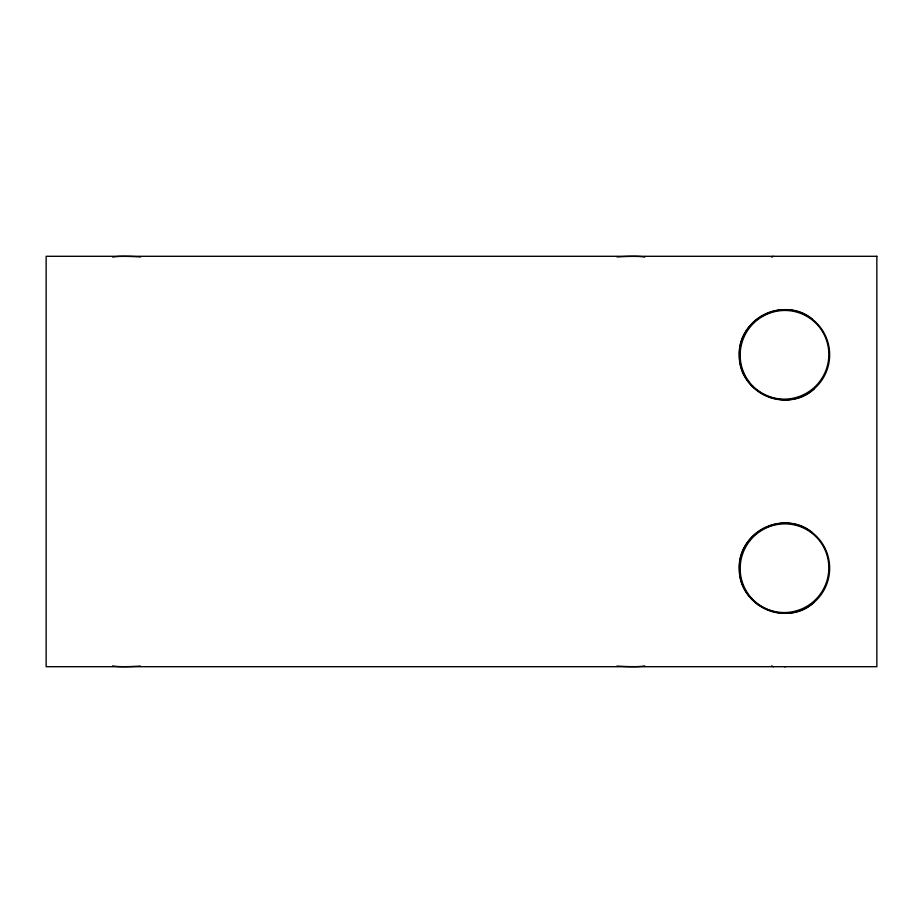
<?xml version="1.0" encoding="UTF-8"?>
<svg xmlns="http://www.w3.org/2000/svg" width="923" height="923" viewBox="0 0 923 923"><rect width="100%" height="100%" fill="white"/><g stroke="black" fill="none" stroke-linecap="round" stroke-linejoin="round"><path stroke-width="1.38" d="M814.144 388.86C787.619 414.265 738.538 392.621 739.381 355.92C736.716 319.277 784.642 295.268 812.413 319.312M814.144 602.269C787.619 627.675 738.538 606.03 739.381 569.329C736.716 532.686 784.642 508.677 812.413 532.721M771.651 257.136L773.312 256.294M784.504 666.706L785.415 666.706M771.651 665.864L773.312 666.706M140.411 666.06A44.639 4.523 -5.9 0 1 112.594 665.875M112.768 257.148A44.639 4.523 5.9 0 1 140.584 256.963M644.681 665.875A44.639 4.523 5.9 0 1 633.409 666.671A44.639 4.523 5.9 0 1 617.037 666.06M617.037 256.963A44.639 4.523 -5.9 0 1 633.409 256.352A44.639 4.523 -5.9 0 1 644.681 257.148M876.85 256.294L46.15 256.294L46.15 666.706L876.85 666.706L876.85 256.294M758.118 391.421A45.146 45.146 0 0 0 829.419 359.335A45.146 45.146 0 0 0 765.986 313.624A45.146 45.146 0 0 0 758.118 391.421M758.118 604.83A45.146 45.146 0 0 0 829.419 572.745A45.146 45.146 0 0 0 765.986 527.033A45.146 45.146 0 0 0 758.118 604.83M753.018 599.696A44.616 44.2 -45 0 0 815.759 599.454A44.616 44.2 -45 0 0 815.99 536.725A44.616 44.2 -45 0 0 753.26 536.955A44.616 44.2 -45 0 0 753.018 599.696M753.018 386.287A44.616 44.2 -45 0 0 815.759 386.045A44.616 44.2 -45 0 0 815.99 323.304A44.616 44.2 -45 0 0 753.26 323.546A44.616 44.2 -45 0 0 753.018 386.287"/></g></svg>
